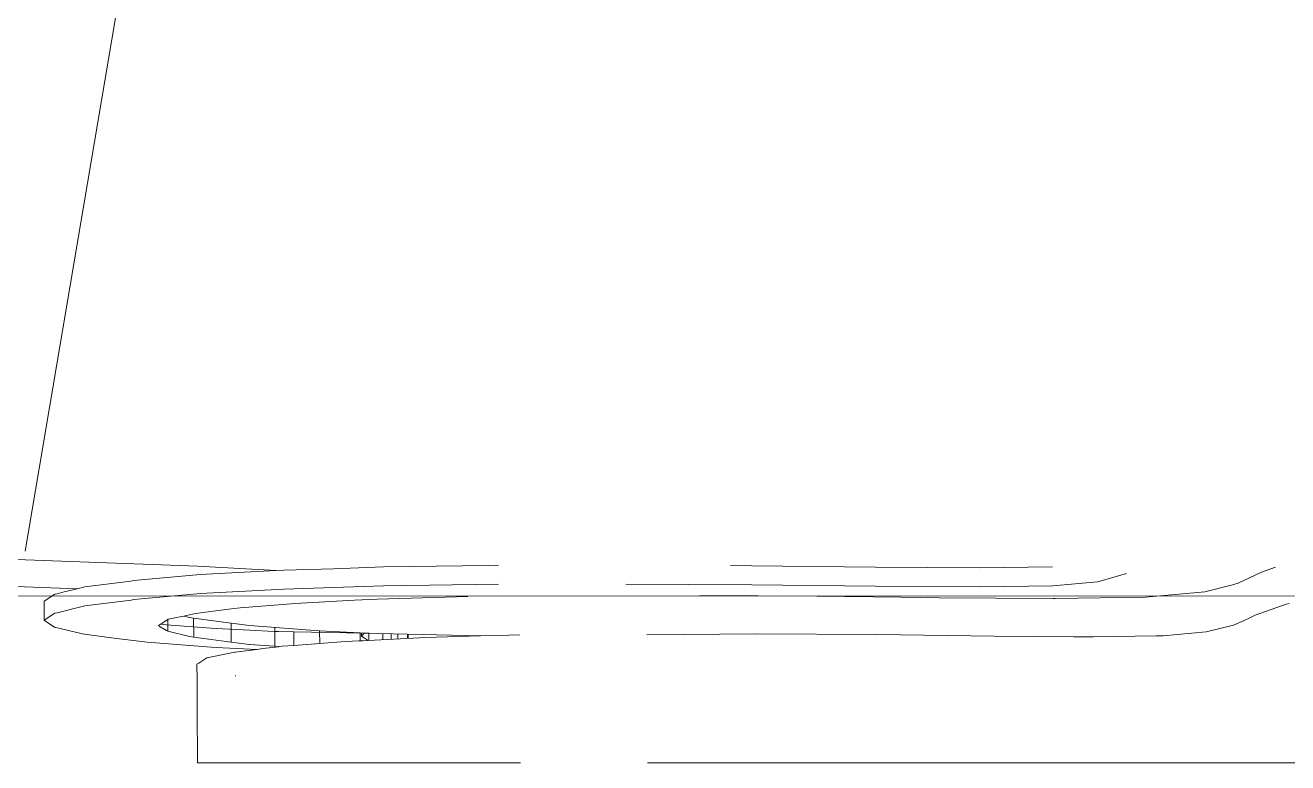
# Model space of a CAD drawing. Header units: millimetres. Extents: x 930469 to 1523124, y -120375 to 411163.
# Drawn here: x 1426108 to 1426946, y -6931 to -6441 of the extents above; entities that cross this region are included whole.
import ezdxf

# ---------------------------------------------------------------- set-up
doc = ezdxf.new("R2010")
doc.units = ezdxf.units.MM
doc.layers.add('A-NET THAY', color=8, linetype='Continuous', lineweight=0)
doc.layers.add('COT VACH', color=8, linetype='Continuous', lineweight=0)

# ---------------------------------------------------------------- blocks, each defined once
blk = doc.blocks.new('fgholol')
at = {"layer": 'A-NET THAY', "ltscale": 3}
for p, q in [((1044075.89, 32257.22), (1044140.65, 32641.07)), ((1044190.12, 32247.19), (1044056.06, 32252.1)), ((1044242.3, 32244.37), (1044190.12, 32247.19)), ((1044247.34, 32244.65), (1044280.41, 32245.59)), ((1044280.41, 32245.59), (1044313.48, 32246.8)), ((1044313.48, 32246.8), (1044383.39, 32247.78)), ((1044383.39, 32247.78), (1044389.82, 32247.87)), ((1044543.92, 32247.62), (1044558.02, 32247.57)), ((1044558.02, 32247.57), (1044640.04, 32246.58)), ((1044640.04, 32246.58), (1044709.09, 32246.08)), ((1044709.09, 32246.08), (1044757.58, 32246.86)), ((1044896.2, 32243.37), (1044905.44, 32246.64)), ((1044115.41, 32233.48), (1044145.97, 32237.35)), ((1044145.97, 32237.35), (1044147.79, 32237.63)), ((1044147.79, 32237.63), (1044191.96, 32241.65)), ((1044191.96, 32241.65), (1044242.3, 32244.37)), ((1044242.3, 32244.37), (1044247.34, 32244.65)), ((1044757.65, 32234.26), (1044785.02, 32236.69)), ((1044785.02, 32236.69), (1044787.52, 32236.94)), ((1044787.52, 32236.94), (1044806.61, 32242.47)), ((1044880.65, 32235.97), (1044896.2, 32243.37)), ((1044110.28, 32232.22), (1044032.27, 32235.08)), ((1044088.43, 32224.03), (1044095.38, 32228.64)), ((1044095.38, 32228.64), (1044096.91, 32228.94)), ((1044096.91, 32228.94), (1044101.72, 32230.12)), ((1044101.72, 32230.12), (1044110.28, 32232.22)), ((1044110.28, 32232.22), (1044115.41, 32233.48)), ((1044147.86, 32225.04), (1044192.02, 32229.06)), ((1044192.02, 32229.06), (1044247.4, 32232.05)), ((1044247.4, 32232.05), (1044280.47, 32233)), ((1044280.47, 32233), (1044313.54, 32234.2)), ((1044313.54, 32234.2), (1044389.89, 32235.28)), ((1044474.28, 32235.28), (1044558.08, 32234.97)), ((1044558.08, 32234.97), (1044640.1, 32233.99)), ((1044640.1, 32233.99), (1044709.16, 32233.48)), ((1044709.16, 32233.48), (1044757.65, 32234.26)), ((1044819.15, 32226.73), (1044858.62, 32230.22)), ((1044858.62, 32230.22), (1044875.14, 32234.42)), ((1044875.14, 32234.42), (1044876.21, 32234.69)), ((1044876.21, 32234.69), (1044880.65, 32235.97)), ((1043121.55, 32227.16), (1045532.11, 32227.81)), ((1044088.5, 32211.44), (1044088.43, 32224.03)), ((1044096.98, 32216.35), (1044115.48, 32220.88)), ((1044115.48, 32220.88), (1044146.03, 32224.76)), ((1044146.03, 32224.76), (1044147.86, 32225.04)), ((1044218.35, 32219.66), (1044255.07, 32222.37)), ((1044255.07, 32222.37), (1044258.68, 32222.7)), ((1044258.68, 32222.7), (1044294.27, 32224.62)), ((1044294.27, 32224.62), (1044309.29, 32225.43)), ((1044309.29, 32225.43), (1044369.58, 32227.16)), ((1044523.4, 32227.81), (1044601.18, 32227.34)), ((1044601.18, 32227.34), (1044657.15, 32226.6)), ((1044657.15, 32226.6), (1044682.23, 32226.3)), ((1044682.23, 32226.3), (1044757.83, 32225.74)), ((1044757.83, 32225.74), (1044759.31, 32225.77)), ((1044759.31, 32225.77), (1044819.15, 32226.73)), ((1044892.05, 32214.74), (1044912.57, 32222.01)), ((1044912.57, 32222.01), (1044914.63, 32222.36)), ((1044088.5, 32211.44), (1044095.45, 32216.05)), ((1044095.45, 32216.05), (1044096.98, 32216.35)), ((1044166.37, 32209.22), (1044170.63, 32212.04)), ((1044170.46, 32204), (1044170.42, 32211.9)), ((1044170.63, 32212.04), (1044177.22, 32213.34)), ((1044177.22, 32213.34), (1044180.96, 32214.08)), ((1044180.96, 32214.08), (1044182.92, 32214.47)), ((1044184.75, 32213.17), (1044180.96, 32214.08)), ((1044182.92, 32214.47), (1044188.81, 32215.91)), ((1044187.57, 32212.67), (1044184.75, 32213.17)), ((1044187.63, 32200.08), (1044187.57, 32212.67)), ((1044212.42, 32209.38), (1044187.57, 32212.67)), ((1044188.81, 32215.91), (1044210.64, 32218.68)), ((1044210.64, 32218.68), (1044218.35, 32219.66)), ((1044883.84, 32210.83), (1044889.31, 32213.44)), ((1044889.31, 32213.44), (1044892.05, 32214.74)), ((1044092.06, 32208.68), (1044088.5, 32211.44)), ((1044095.24, 32206.76), (1044092.06, 32208.68)), ((1044113.86, 32202.32), (1044095.24, 32206.76)), ((1044164.34, 32207.87), (1044165.61, 32208.71)), ((1044165.38, 32207.07), (1044164.34, 32207.87)), ((1044169.66, 32204.49), (1044165.38, 32207.07)), ((1044165.61, 32208.71), (1044166.37, 32209.22)), ((1044169.64, 32208.39), (1044165.61, 32208.71)), ((1044199.09, 32206.06), (1044169.64, 32208.39)), ((1044170.46, 32204), (1044169.66, 32204.49)), ((1044184.81, 32200.58), (1044170.46, 32204)), ((1044202.57, 32205.77), (1044199.09, 32206.06)), ((1044224.91, 32204.79), (1044202.57, 32205.77)), ((1044212.49, 32196.79), (1044212.42, 32209.38)), ((1044224.67, 32207.94), (1044212.42, 32209.38)), ((1044270.82, 32204.27), (1044224.67, 32207.94)), ((1044240.95, 32203.99), (1044224.91, 32204.79)), ((1044243.97, 32203.92), (1044240.95, 32203.99)), ((1044241.52, 32194), (1044241.46, 32206.59)), ((1044253.76, 32203.7), (1044243.97, 32203.92)), ((1044253.97, 32203.7), (1044253.76, 32203.7)), ((1044254.05, 32203.7), (1044253.97, 32203.7)), ((1044300.73, 32202.68), (1044254.05, 32203.7)), ((1044254.08, 32198.52), (1044254.05, 32203.7)), ((1044271.17, 32204.26), (1044270.82, 32204.27)), ((1044271.22, 32195.95), (1044271.17, 32204.26)), ((1044298.08, 32203.08), (1044271.17, 32204.26)), ((1044830.9, 32201.05), (1044859.35, 32203.57)), ((1044859.35, 32203.57), (1044869.32, 32206.1)), ((1044869.32, 32206.1), (1044877.49, 32208.17)), ((1044877.49, 32208.17), (1044883.84, 32210.83)), ((1044115.06, 32202.11), (1044113.86, 32202.32)), ((1044133.07, 32199.72), (1044115.06, 32202.11)), ((1044140.04, 32198.8), (1044133.07, 32199.72)), ((1044156.7, 32196.83), (1044140.04, 32198.8)), ((1044199.16, 32193.47), (1044156.7, 32196.83)), ((1044187.63, 32200.08), (1044184.81, 32200.58)), ((1044199.13, 32198.56), (1044187.63, 32200.08)), ((1044202.61, 32198.1), (1044199.13, 32198.56)), ((1044212.49, 32196.79), (1044202.61, 32198.1)), ((1044224.73, 32195.34), (1044212.49, 32196.79)), ((1044224.96, 32195.33), (1044224.73, 32195.34)), ((1044241, 32194.04), (1044224.96, 32195.33)), ((1044254.1, 32194.68), (1044254.08, 32198.52)), ((1044254.1, 32194.68), (1044288.26, 32197.21)), ((1044288.26, 32197.21), (1044297.11, 32197.58)), ((1044297.11, 32197.58), (1044299.85, 32197.7)), ((1044298.11, 32197.63), (1044298.08, 32203.08)), ((1044310.27, 32202.47), (1044298.08, 32203.08)), ((1044299.06, 32200.87), (1044299.05, 32202.71)), ((1044300.73, 32202.68), (1044299.06, 32200.87)), ((1044299.06, 32200.87), (1044300.72, 32199.72)), ((1044299.85, 32197.7), (1044303.37, 32197.89)), ((1044300.72, 32199.72), (1044303.37, 32197.89)), ((1044310.27, 32202.47), (1044300.73, 32202.68)), ((1044303.37, 32197.89), (1044337.25, 32199.72)), ((1044303.93, 32197.92), (1044303.9, 32202.61)), ((1044310.27, 32202.47), (1044377.96, 32200.98)), ((1044313.22, 32198.42), (1044313.2, 32202.4)), ((1044318.69, 32198.72), (1044318.67, 32202.28)), ((1044323.13, 32198.96), (1044323.11, 32202.19)), ((1044329.5, 32199.3), (1044329.49, 32202.05)), ((1044329.83, 32199.32), (1044329.82, 32202.04)), ((1044337.25, 32199.72), (1044341, 32199.92)), ((1044341, 32199.92), (1044377.96, 32200.98)), ((1044377.96, 32200.98), (1044396.62, 32201.52)), ((1044396.62, 32201.52), (1044403.97, 32201.73)), ((1044488.36, 32201.73), (1044561.05, 32202.41)), ((1044561.05, 32202.41), (1044640.85, 32201.93)), ((1044640.85, 32201.93), (1044718.96, 32200.89)), ((1044718.96, 32200.89), (1044771.59, 32200.4)), ((1044771.59, 32200.4), (1044784.72, 32200.31)), ((1044784.72, 32200.31), (1044826.24, 32200.97)), ((1044826.24, 32200.97), (1044830.9, 32201.05)), ((1044190.96, 32182.83), (1044196.37, 32186.41)), ((1044196.37, 32186.41), (1044214.95, 32190.08)), ((1044202.63, 32193.17), (1044199.16, 32193.47)), ((1044224.98, 32192.19), (1044202.63, 32193.17)), ((1044214.95, 32190.08), (1044215.41, 32190.19)), ((1044215.41, 32190.19), (1044229.43, 32191.97)), ((1044229.43, 32191.97), (1044224.98, 32192.19)), ((1044229.43, 32191.97), (1044233.59, 32192.5)), ((1044233.59, 32192.5), (1044243.92, 32193.81)), ((1044243.92, 32193.81), (1044241, 32194.04)), ((1044243.92, 32193.81), (1044244.02, 32193.82)), ((1044244.02, 32193.82), (1044246.24, 32194.1)), ((1044246.24, 32194.1), (1044253.8, 32194.66)), ((1044253.8, 32194.66), (1044254.02, 32194.68)), ((1044254.02, 32194.68), (1044254.1, 32194.68)), ((1044189.76, 32182.2), (1044190.96, 32182.83)), ((1044189.81, 32171.74), (1044189.76, 32182.2)), ((1044189.94, 32146.18), (1044189.81, 32171.74)), ((1044215.49, 32174.49), (1044215.03, 32174.55)), ((1044190.06, 32123.04), (1044189.94, 32146.18)), ((1044190.1, 32116.76), (1044190.06, 32123.04)), ((1044191.31, 32116.76), (1044190.1, 32116.76)), ((1044196.73, 32116.76), (1044191.31, 32116.76)), ((1044215.33, 32116.76), (1044196.73, 32116.76)), ((1044215.79, 32116.76), (1044215.33, 32116.76)), ((1044246.64, 32116.76), (1044215.79, 32116.76)), ((1044288.68, 32116.76), (1044246.64, 32116.76)), ((1044300.27, 32116.76), (1044288.68, 32116.76)), ((1044341.43, 32116.76), (1044300.27, 32116.76)), ((1044404.42, 32116.76), (1044341.43, 32116.76)), ((1044561.49, 32116.76), (1044488.8, 32116.76)), ((1044641.3, 32116.76), (1044561.49, 32116.76)), ((1044719.4, 32116.76), (1044641.3, 32116.76)), ((1044772.02, 32116.76), (1044719.4, 32116.76)), ((1044785.16, 32116.76), (1044772.02, 32116.76)), ((1044831.34, 32116.76), (1044785.16, 32116.76)), ((1044859.8, 32116.76), (1044831.34, 32116.76)), ((1044877.96, 32116.76), (1044859.8, 32116.76)), ((1044884.33, 32116.76), (1044877.96, 32116.76)), ((1044892.56, 32116.76), (1044884.33, 32116.76)), ((1044913.12, 32116.76), (1044892.56, 32116.76)), ((1044927.38, 32116.76), (1044913.12, 32116.76))]:
    blk.add_line(p, q, dxfattribs=at)

msp = doc.modelspace()

# ---------------------------------------------------------------- block references
at = {"layer": 'COT VACH'}
msp.add_blockref('fgholol', (382032.3, -39047.4), dxfattribs=at)

doc.saveas('drawing.dxf')
